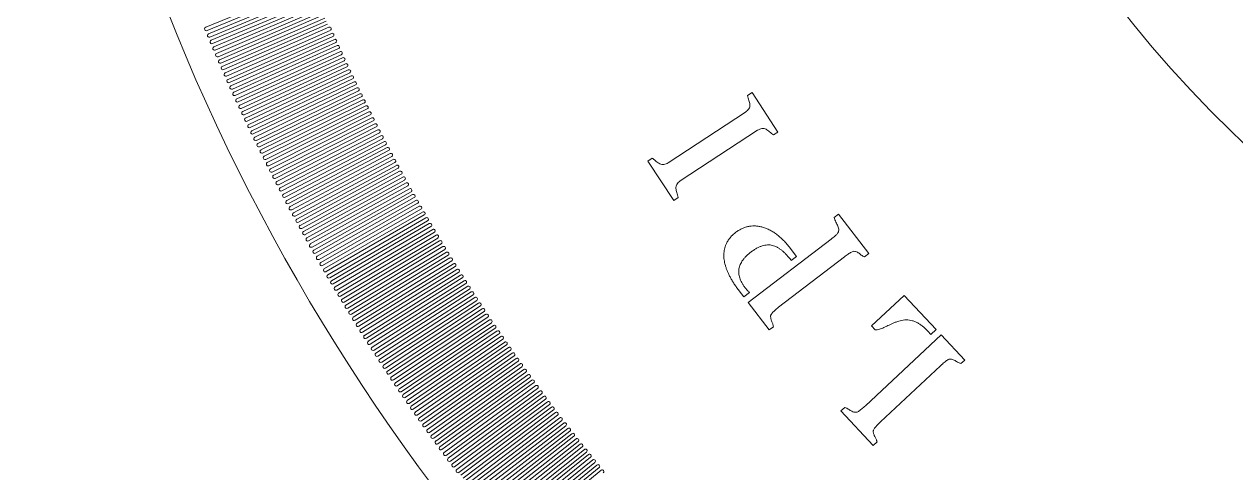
# Model space of a CAD drawing. Header units: millimetres. Extents: x -37.9 to 37.9, y -37.9 to 37.9.
# Drawn here: x -37.9 to -15.6, y -22.42 to -14.15 of the extents above; entities that cross this region are included whole.
import ezdxf

# ---------------------------------------------------------------- set-up
doc = ezdxf.new("R2010")
doc.units = ezdxf.units.MM

msp = doc.modelspace()

# ---------------------------------------------------------------- linework, layer by layer
at = {"color": 7, "linetype": 'Continuous', "lineweight": 15}
for p, q in [((-32.63, -13.416), (-34.56, -14.209)), ((-34.535, -14.27), (-32.607, -13.473)), ((-32.583, -13.53), (-34.51, -14.33)), ((-34.485, -14.39), (-32.56, -13.587)), ((-32.536, -13.643), (-34.46, -14.45)), ((-34.435, -14.51), (-32.512, -13.7)), ((-32.488, -13.757), (-34.41, -14.571)), ((-34.384, -14.631), (-32.464, -13.814)), ((-32.44, -13.87), (-34.359, -14.691)), ((-34.333, -14.751), (-32.416, -13.927)), ((-32.391, -13.983), (-34.307, -14.81)), ((-34.281, -14.87), (-32.367, -14.04)), ((-32.342, -14.096), (-34.255, -14.93)), ((-34.229, -14.99), (-32.318, -14.153)), ((-32.293, -14.209), (-34.203, -15.05)), ((-34.176, -15.109), (-32.268, -14.266)), ((-32.243, -14.322), (-34.15, -15.169)), ((-34.124, -15.228), (-32.218, -14.378)), ((-32.193, -14.434), (-34.097, -15.288)), ((-34.07, -15.347), (-32.168, -14.49)), ((-32.142, -14.547), (-34.043, -15.407)), ((-34.016, -15.466), (-32.117, -14.603)), ((-32.091, -14.659), (-33.989, -15.526)), ((-33.962, -15.585), (-32.066, -14.715)), ((-32.04, -14.771), (-33.935, -15.644)), ((-33.908, -15.703), (-32.014, -14.827)), ((-31.988, -14.882), (-33.88, -15.763)), ((-33.853, -15.822), (-31.962, -14.938)), ((-31.936, -14.994), (-33.825, -15.881)), ((-33.797, -15.94), (-31.91, -15.05)), ((-31.884, -15.105), (-33.769, -15.999)), ((-33.741, -16.058), (-31.857, -15.161)), ((-31.831, -15.217), (-33.713, -16.116)), ((-33.685, -16.175), (-31.804, -15.272)), ((-31.777, -15.328), (-33.657, -16.234)), ((-33.628, -16.293), (-31.751, -15.383)), ((-31.724, -15.438), (-33.6, -16.351)), ((-33.571, -16.41), (-31.697, -15.494)), ((-31.67, -15.549), (-33.543, -16.469)), ((-33.514, -16.527), (-31.642, -15.604)), ((-24.587, -15.465), (-24.507, -15.413)), ((-24.507, -15.413), (-24.03, -16.14)), ((-31.615, -15.659), (-33.485, -16.586)), ((-33.456, -16.644), (-31.588, -15.715)), ((-31.56, -15.77), (-33.427, -16.702)), ((-33.398, -16.761), (-31.533, -15.825)), ((-26.047, -16.705), (-24.627, -15.772)), ((-31.505, -15.88), (-33.368, -16.819)), ((-33.339, -16.877), (-31.477, -15.935)), ((-31.449, -15.99), (-33.309, -16.935)), ((-33.28, -16.993), (-31.421, -16.045)), ((-31.393, -16.099), (-33.25, -17.052)), ((-33.22, -17.11), (-31.365, -16.154)), ((-31.337, -16.209), (-33.19, -17.168)), ((-33.16, -17.225), (-31.309, -16.264)), ((-24.406, -16.108), (-25.826, -17.041)), ((-24.03, -16.14), (-24.109, -16.192)), ((-31.28, -16.318), (-33.13, -17.283)), ((-33.1, -17.341), (-31.252, -16.373)), ((-31.223, -16.427), (-33.07, -17.399)), ((-33.039, -17.456), (-31.194, -16.482)), ((-31.166, -16.536), (-33.009, -17.514)), ((-32.978, -17.572), (-31.137, -16.59)), ((-31.108, -16.645), (-32.947, -17.629)), ((-32.917, -17.687), (-31.079, -16.699)), ((-26.422, -16.675), (-26.343, -16.623)), ((-25.947, -17.399), (-26.422, -16.675)), ((-31.049, -16.753), (-32.886, -17.744)), ((-32.855, -17.802), (-31.02, -16.807)), ((-30.991, -16.862), (-32.824, -17.859)), ((-32.792, -17.916), (-30.961, -16.916)), ((-30.932, -16.97), (-32.761, -17.973)), ((-32.73, -18.03), (-30.902, -17.024)), ((-30.872, -17.078), (-32.698, -18.088)), ((-32.666, -18.145), (-30.842, -17.131)), ((-30.812, -17.185), (-32.635, -18.202)), ((-32.603, -18.258), (-30.782, -17.239)), ((-30.752, -17.293), (-32.571, -18.315)), ((-32.539, -18.372), (-30.722, -17.346)), ((-25.867, -17.347), (-25.947, -17.399)), ((-30.692, -17.4), (-32.507, -18.429)), ((-32.475, -18.486), (-30.661, -17.453)), ((-30.631, -17.507), (-32.442, -18.542)), ((-32.41, -18.599), (-30.6, -17.56)), ((-30.569, -17.614), (-32.377, -18.655)), ((-32.345, -18.712), (-30.539, -17.667)), ((-30.508, -17.72), (-32.312, -18.768)), ((-32.279, -18.825), (-30.477, -17.774)), ((-30.446, -17.827), (-32.246, -18.881)), ((-22.993, -17.711), (-22.917, -17.652)), ((-22.917, -17.652), (-22.359, -18.38)), ((-32.213, -18.937), (-30.415, -17.88)), ((-30.383, -17.933), (-32.18, -18.993)), ((-32.147, -19.05), (-30.352, -17.986)), ((-30.321, -18.039), (-32.114, -19.106)), ((-32.08, -19.162), (-30.289, -18.092)), ((-30.257, -18.145), (-32.047, -19.218)), ((-32.013, -19.274), (-30.226, -18.197)), ((-30.194, -18.25), (-31.98, -19.329)), ((-24.576, -19.283), (-23.051, -18.113)), ((-23.802, -18.281), (-23.687, -18.431)), ((-31.946, -19.385), (-30.162, -18.303)), ((-30.13, -18.355), (-31.912, -19.441)), ((-31.878, -19.497), (-30.098, -18.408)), ((-30.066, -18.46), (-31.844, -19.552)), ((-22.806, -18.437), (-24.021, -19.369)), ((-23.687, -18.431), (-23.784, -18.505)), ((-22.359, -18.38), (-22.435, -18.439)), ((-31.81, -19.608), (-30.033, -18.513)), ((-30.001, -18.565), (-31.775, -19.663)), ((-31.741, -19.719), (-29.969, -18.618)), ((-29.936, -18.67), (-31.707, -19.774)), ((-31.672, -19.829), (-29.903, -18.722)), ((-29.871, -18.774), (-31.637, -19.885)), ((-31.603, -19.94), (-29.838, -18.826)), ((-29.805, -18.878), (-31.568, -19.995)), ((-31.533, -20.05), (-29.772, -18.93)), ((-29.739, -18.982), (-31.498, -20.105)), ((-31.463, -20.16), (-29.706, -19.034)), ((-29.673, -19.086), (-31.427, -20.215)), ((-31.392, -20.27), (-29.639, -19.138)), ((-24.658, -19.176), (-24.744, -19.064)), ((-24.553, -19.096), (-24.658, -19.176)), ((-22.309, -19.711), (-21.708, -19.149)), ((-21.708, -19.149), (-21.118, -19.78)), ((-29.606, -19.189), (-31.357, -20.324)), ((-31.321, -20.379), (-29.572, -19.241)), ((-29.539, -19.293), (-31.286, -20.434)), ((-31.25, -20.488), (-29.505, -19.344)), ((-29.471, -19.396), (-31.214, -20.543)), ((-24.19, -19.785), (-24.576, -19.283)), ((-31.178, -20.597), (-29.437, -19.447)), ((-29.403, -19.498), (-31.142, -20.652)), ((-31.106, -20.706), (-29.369, -19.55)), ((-29.335, -19.601), (-31.07, -20.76)), ((-31.034, -20.814), (-29.301, -19.652)), ((-29.266, -19.703), (-30.997, -20.869)), ((-30.961, -20.923), (-29.232, -19.754)), ((-29.197, -19.805), (-30.924, -20.977)), ((-24.114, -19.727), (-24.19, -19.785)), ((-22.239, -19.786), (-22.309, -19.711)), ((-21.248, -19.834), (-21.285, -19.795)), ((-21.118, -19.78), (-21.216, -19.872)), ((-30.887, -21.031), (-29.163, -19.856)), ((-29.128, -19.907), (-30.851, -21.084)), ((-30.814, -21.138), (-29.093, -19.958)), ((-29.058, -20.009), (-30.777, -21.192)), ((-30.74, -21.246), (-29.023, -20.059)), ((-22.42, -21.183), (-21.025, -19.878)), ((-21.025, -19.878), (-20.593, -20.34)), ((-28.988, -20.11), (-30.703, -21.299)), ((-30.666, -21.353), (-28.953, -20.16)), ((-28.918, -20.211), (-30.628, -21.406)), ((-30.591, -21.46), (-28.883, -20.261)), ((-28.847, -20.312), (-30.553, -21.513)), ((-30.516, -21.566), (-28.812, -20.362)), ((-28.776, -20.412), (-30.478, -21.62)), ((-30.44, -21.673), (-28.74, -20.463)), ((-21.04, -20.447), (-22.141, -21.477)), ((-20.593, -20.34), (-20.663, -20.406)), ((-28.705, -20.513), (-30.402, -21.726)), ((-30.364, -21.779), (-28.669, -20.563)), ((-28.633, -20.613), (-30.326, -21.832)), ((-30.288, -21.885), (-28.597, -20.663)), ((-28.561, -20.713), (-30.25, -21.938)), ((-30.212, -21.99), (-28.525, -20.762)), ((-28.488, -20.812), (-30.173, -22.043)), ((-30.135, -22.096), (-28.452, -20.862)), ((-28.416, -20.911), (-30.096, -22.148)), ((-30.057, -22.201), (-28.379, -20.961)), ((-28.342, -21.011), (-30.019, -22.253)), ((-29.98, -22.306), (-28.306, -21.06)), ((-28.269, -21.109), (-29.941, -22.358)), ((-29.902, -22.41), (-28.232, -21.159)), ((-28.195, -21.208), (-29.863, -22.462)), ((-29.823, -22.514), (-28.158, -21.257)), ((-28.121, -21.306), (-29.784, -22.566)), ((-29.745, -22.618), (-28.084, -21.355)), ((-22.871, -21.279), (-22.801, -21.213)), ((-22.276, -21.915), (-22.871, -21.279)), ((-28.046, -21.404), (-29.705, -22.67)), ((-29.665, -22.722), (-28.009, -21.453)), ((-27.971, -21.502), (-29.626, -22.774)), ((-29.586, -22.825), (-27.934, -21.551)), ((-27.896, -21.6), (-29.546, -22.877)), ((-29.506, -22.928), (-27.858, -21.648)), ((-27.821, -21.697), (-29.466, -22.98)), ((-29.426, -23.031), (-27.783, -21.745)), ((-27.745, -21.794), (-29.386, -23.083)), ((-29.345, -23.134), (-27.707, -21.842)), ((-22.206, -21.849), (-22.276, -21.915)), ((-27.668, -21.89), (-29.305, -23.185)), ((-29.264, -23.236), (-27.63, -21.939)), ((-27.592, -21.987), (-29.224, -23.287)), ((-29.183, -23.338), (-27.553, -22.035)), ((-27.515, -22.083), (-29.142, -23.389)), ((-29.101, -23.44), (-27.476, -22.131)), ((-27.438, -22.179), (-29.06, -23.491)), ((-29.019, -23.541), (-27.399, -22.227)), ((-27.36, -22.275), (-28.978, -23.592)), ((-28.937, -23.643), (-27.321, -22.322)), ((-27.282, -22.37), (-28.896, -23.693))]:
    msp.add_line(p, q, dxfattribs=at)
msp.add_circle((0, 0), 37.9, dxfattribs=at)
for centre, radius, start, end in [((0, 0), 22.5, 272.5473, 267.4527), ((-34.548, -14.24), 0.0326, 112.35, 292.45), ((-32.28, -14.237), 0.0308, 293.85, 113.75), ((-34.498, -14.36), 0.0326, 112.55, 292.65), ((-34.448, -14.48), 0.0326, 112.75, 292.85), ((-32.231, -14.35), 0.0308, 294.05, 113.95), ((-32.18, -14.462), 0.0308, 294.25, 114.15), ((-34.397, -14.601), 0.0326, 112.95, 293.05), ((-34.346, -14.721), 0.0326, 113.15, 293.25), ((-32.13, -14.575), 0.0308, 294.45, 114.35), ((-32.079, -14.687), 0.0308, 294.65, 114.55), ((-34.294, -14.84), 0.0326, 113.35, 293.45), ((-34.242, -14.96), 0.0326, 113.55, 293.65), ((-32.027, -14.799), 0.0308, 294.85, 114.75), ((-31.975, -14.91), 0.0308, 295.05, 114.95), ((-34.19, -15.079), 0.0326, 113.75, 293.85), ((-31.923, -15.022), 0.0308, 295.25, 115.15), ((-31.87, -15.133), 0.0308, 295.45, 115.35), ((-34.137, -15.199), 0.0326, 113.95, 294.05), ((-34.084, -15.318), 0.0326, 114.15, 294.25), ((-31.817, -15.244), 0.0308, 295.65, 115.55), ((-31.764, -15.355), 0.0308, 295.85, 115.75), ((-34.03, -15.437), 0.0326, 114.35, 294.45), ((-33.976, -15.555), 0.0326, 114.55, 294.65), ((-31.71, -15.466), 0.0308, 296.05, 115.95), ((-31.656, -15.577), 0.0308, 296.25, 116.15), ((-33.921, -15.674), 0.0326, 114.75, 294.85), ((-33.866, -15.792), 0.0326, 114.95, 295.05), ((-31.601, -15.687), 0.0308, 296.45, 116.35), ((-31.546, -15.797), 0.0308, 296.65, 116.55), ((-33.811, -15.91), 0.0326, 115.15, 295.25), ((-33.755, -16.028), 0.0326, 115.35, 295.45), ((-31.491, -15.907), 0.0308, 296.85, 116.75), ((-31.435, -16.017), 0.0308, 297.05, 116.95), ((-33.699, -16.146), 0.0326, 115.55, 295.65), ((-33.643, -16.263), 0.0326, 115.75, 295.85), ((-31.379, -16.127), 0.0308, 297.25, 117.15), ((-31.323, -16.236), 0.0308, 297.45, 117.35), ((-33.586, -16.381), 0.0326, 115.95, 296.05), ((-33.528, -16.498), 0.0326, 116.15, 296.25), ((-31.266, -16.345), 0.0308, 297.65, 117.55), ((-31.209, -16.454), 0.0308, 297.85, 117.75), ((-33.47, -16.615), 0.0326, 116.35, 296.45), ((-33.412, -16.732), 0.0326, 116.55, 296.65), ((-31.151, -16.563), 0.0308, 298.05, 117.95), ((-31.093, -16.672), 0.0308, 298.25, 118.15), ((-33.354, -16.848), 0.0326, 116.75, 296.85), ((-33.295, -16.964), 0.0326, 116.95, 297.05), ((-31.035, -16.78), 0.0308, 298.45, 118.35), ((-30.976, -16.889), 0.0308, 298.65, 118.55), ((-33.235, -17.081), 0.0326, 117.15, 297.25), ((-33.175, -17.196), 0.0326, 117.35, 297.45), ((-30.917, -16.997), 0.0308, 298.85, 118.75), ((-30.857, -17.104), 0.0308, 299.05, 118.95), ((-33.115, -17.312), 0.0326, 117.55, 297.65), ((-30.797, -17.212), 0.0308, 299.25, 119.15), ((-30.737, -17.319), 0.0308, 299.45, 119.35), ((-33.054, -17.428), 0.0326, 117.75, 297.85), ((-32.993, -17.543), 0.0326, 117.95, 298.05), ((-30.676, -17.427), 0.0308, 299.65, 119.55), ((-30.615, -17.534), 0.0308, 299.85, 119.75), ((-30.554, -17.64), 0.0308, 300.05, 119.95), ((-32.932, -17.658), 0.0326, 118.15, 298.25), ((-32.87, -17.773), 0.0326, 118.35, 298.45), ((-30.492, -17.747), 0.0308, 300.25, 120.15), ((-30.43, -17.853), 0.0308, 300.45, 120.35), ((-32.808, -17.887), 0.0326, 118.55, 298.65), ((-32.745, -18.002), 0.0326, 118.75, 298.85), ((-30.368, -17.959), 0.0308, 300.65, 120.55), ((-30.305, -18.065), 0.0308, 300.85, 120.75), ((-32.682, -18.116), 0.0326, 118.95, 299.05), ((-32.619, -18.23), 0.0326, 119.15, 299.25), ((-30.242, -18.171), 0.0308, 301.05, 120.95), ((-30.178, -18.276), 0.0308, 301.25, 121.15), ((-32.555, -18.344), 0.0326, 119.35, 299.45), ((-32.491, -18.457), 0.0326, 119.55, 299.65), ((-30.114, -18.382), 0.0308, 301.45, 121.35), ((-30.05, -18.487), 0.0308, 301.65, 121.55), ((-32.426, -18.571), 0.0326, 119.75, 299.85), ((-32.361, -18.684), 0.0326, 119.95, 300.05), ((-29.985, -18.591), 0.0308, 301.85, 121.75), ((-29.92, -18.696), 0.0308, 302.05, 121.95), ((-32.296, -18.797), 0.0326, 120.15, 300.25), ((-32.23, -18.909), 0.0326, 120.35, 300.45), ((-29.854, -18.8), 0.0308, 302.25, 122.15), ((-29.789, -18.904), 0.0308, 302.45, 122.35), ((-32.164, -19.022), 0.0326, 120.55, 300.65), ((-32.097, -19.134), 0.0326, 120.75, 300.85), ((-29.722, -19.008), 0.0308, 302.65, 122.55), ((-29.656, -19.112), 0.0308, 302.85, 122.75), ((-32.03, -19.246), 0.0326, 120.95, 301.05), ((-31.963, -19.357), 0.0326, 121.15, 301.25), ((-29.589, -19.215), 0.0308, 303.05, 122.95), ((-29.522, -19.318), 0.0308, 303.25, 123.15), ((-29.454, -19.421), 0.0308, 303.45, 123.35), ((-31.895, -19.469), 0.0326, 121.35, 301.45), ((-31.827, -19.58), 0.0326, 121.55, 301.65), ((-29.386, -19.524), 0.0308, 303.65, 123.55), ((-29.318, -19.627), 0.0308, 303.85, 123.75), ((-31.758, -19.691), 0.0326, 121.75, 301.85), ((-31.689, -19.802), 0.0326, 121.95, 302.05), ((-29.249, -19.729), 0.0308, 304.05, 123.95), ((-29.18, -19.831), 0.0308, 304.25, 124.15), ((-31.62, -19.912), 0.0326, 122.15, 302.25), ((-31.55, -20.022), 0.0326, 122.35, 302.45), ((-29.111, -19.932), 0.0308, 304.45, 124.35), ((-29.041, -20.034), 0.0308, 304.65, 124.55), ((-31.48, -20.132), 0.0326, 122.55, 302.65), ((-31.41, -20.242), 0.0326, 122.75, 302.85), ((-28.971, -20.135), 0.0308, 304.85, 124.75), ((-28.9, -20.236), 0.0308, 305.05, 124.95), ((-31.339, -20.352), 0.0326, 122.95, 303.05), ((-31.268, -20.461), 0.0326, 123.15, 303.25), ((-28.83, -20.337), 0.0308, 305.25, 125.15), ((-28.758, -20.437), 0.0308, 305.45, 125.35), ((-28.687, -20.538), 0.0308, 305.65, 125.55), ((-31.196, -20.57), 0.0326, 123.35, 303.45), ((-31.124, -20.679), 0.0326, 123.55, 303.65), ((-28.615, -20.638), 0.0308, 305.85, 125.75), ((-28.543, -20.738), 0.0308, 306.05, 125.95), ((-31.052, -20.787), 0.0326, 123.75, 303.85), ((-30.979, -20.896), 0.0326, 123.95, 304.05), ((-28.47, -20.837), 0.0308, 306.25, 126.15), ((-28.397, -20.936), 0.0308, 306.45, 126.35), ((-30.906, -21.004), 0.0326, 124.15, 304.25), ((-30.832, -21.111), 0.0326, 124.35, 304.45), ((-28.324, -21.035), 0.0308, 306.65, 126.55), ((-28.25, -21.134), 0.0308, 306.85, 126.75), ((-30.758, -21.219), 0.0326, 124.55, 304.65), ((-30.684, -21.326), 0.0326, 124.75, 304.85), ((-28.176, -21.233), 0.0308, 307.05, 126.95), ((-28.102, -21.331), 0.0308, 307.25, 127.15), ((-28.028, -21.429), 0.0308, 307.45, 127.35), ((-30.61, -21.433), 0.0326, 124.95, 305.05), ((-30.535, -21.54), 0.0326, 125.15, 305.25), ((-30.459, -21.646), 0.0326, 125.35, 305.45), ((-27.953, -21.526), 0.0308, 307.65, 127.55), ((-27.877, -21.624), 0.0308, 307.85, 127.75), ((-30.383, -21.752), 0.0326, 125.55, 305.65), ((-30.307, -21.858), 0.0326, 125.75, 305.85), ((-27.802, -21.721), 0.0308, 308.05, 127.95), ((-27.726, -21.818), 0.0308, 308.25, 128.15), ((-30.231, -21.964), 0.0326, 125.95, 306.05), ((-30.154, -22.069), 0.0326, 126.15, 306.25), ((-27.649, -21.915), 0.0308, 308.45, 128.35), ((-27.573, -22.011), 0.0308, 308.65, 128.55), ((-30.077, -22.175), 0.0326, 126.35, 306.45), ((-29.999, -22.279), 0.0326, 126.55, 306.65), ((-27.496, -22.107), 0.0308, 308.85, 128.75), ((-27.418, -22.203), 0.0308, 309.05, 128.95), ((-27.341, -22.298), 0.0308, 309.25, 129.15), ((-29.921, -22.384), 0.0326, 126.75, 306.85), ((-27.263, -22.394), 0.0308, 309.45, 129.35)]:
    msp.add_arc(centre, radius, start, end, dxfattribs=at)
for points, knots in [([(-24.546, -15.636), (-24.548, -15.623), (-24.551, -15.597), (-24.564, -15.557), (-24.577, -15.513), (-24.583, -15.482), (-24.587, -15.465)], [0, 0, 0, 0, 0.218645, 0.454314, 0.7132785, 1, 1, 1, 1]), ([(-24.627, -15.772), (-24.614, -15.762), (-24.59, -15.745), (-24.563, -15.711), (-24.547, -15.674), (-24.546, -15.649), (-24.546, -15.636)], [0, 0, 0, 0, 0.287205, 0.537496, 0.768757, 1, 1, 1, 1]), ([(-24.249, -16.089), (-24.261, -16.084), (-24.285, -16.073), (-24.325, -16.073), (-24.367, -16.084), (-24.393, -16.1), (-24.406, -16.108)], [0, 0, 0, 0, 0.232246, 0.462682, 0.712722, 1, 1, 1, 1]), ([(-24.109, -16.192), (-24.123, -16.183), (-24.148, -16.165), (-24.183, -16.136), (-24.215, -16.109), (-24.238, -16.095), (-24.249, -16.089)], [0, 0, 0, 0, 0.278393, 0.538801, 0.775946, 1, 1, 1, 1]), ([(-26.343, -16.623), (-26.329, -16.632), (-26.304, -16.65), (-26.27, -16.68), (-26.238, -16.706), (-26.215, -16.719), (-26.204, -16.725)], [0, 0, 0, 0, 0.284861, 0.545544, 0.785344, 1, 1, 1, 1]), ([(-26.204, -16.725), (-26.192, -16.73), (-26.169, -16.74), (-26.128, -16.739), (-26.087, -16.728), (-26.061, -16.713), (-26.047, -16.705)], [0, 0, 0, 0, 0.232199, 0.460588, 0.711603, 1, 1, 1, 1]), ([(-25.826, -17.041), (-25.839, -17.05), (-25.864, -17.068), (-25.891, -17.101), (-25.907, -17.139), (-25.907, -17.165), (-25.907, -17.178)], [0, 0, 0, 0, 0.285932, 0.535115, 0.76692, 1, 1, 1, 1]), ([(-25.907, -17.178), (-25.905, -17.191), (-25.902, -17.217), (-25.89, -17.257), (-25.876, -17.3), (-25.87, -17.331), (-25.867, -17.347)], [0, 0, 0, 0, 0.220636, 0.461112, 0.720561, 1, 1, 1, 1]), ([(-23.051, -18.113), (-23.038, -18.102), (-23.013, -18.083), (-22.98, -18.056), (-22.955, -18.033), (-22.933, -18.011), (-22.915, -17.983), (-22.909, -17.947), (-22.914, -17.911), (-22.927, -17.875), (-22.944, -17.837), (-22.963, -17.797), (-22.982, -17.755), (-22.989, -17.726), (-22.993, -17.711)], [0, 0, 0, 0, 0.108979, 0.198322, 0.268899, 0.320183, 0.398754, 0.469453, 0.544514, 0.624764, 0.712688, 0.806369, 0.902491, 1, 1, 1, 1]), ([(-24.984, -18.208), (-24.974, -18.187), (-24.955, -18.147), (-24.917, -18.092), (-24.871, -18.041), (-24.818, -17.995), (-24.761, -17.955), (-24.702, -17.922), (-24.642, -17.897), (-24.581, -17.88), (-24.52, -17.87), (-24.457, -17.868), (-24.393, -17.873), (-24.351, -17.883), (-24.329, -17.888)], [0, 0, 0, 0, 0.084087, 0.168368, 0.254252, 0.344118, 0.433459, 0.518999, 0.600322, 0.679219, 0.757198, 0.836105, 0.916497, 1, 1, 1, 1]), ([(-24.329, -17.888), (-24.306, -17.894), (-24.259, -17.908), (-24.19, -17.938), (-24.122, -17.976), (-24.056, -18.022), (-23.991, -18.075), (-23.926, -18.136), (-23.862, -18.205), (-23.822, -18.256), (-23.802, -18.281)], [0, 0, 0, 0, 0.108602, 0.220094, 0.334733, 0.455167, 0.58074, 0.713324, 0.852532, 1, 1, 1, 1]), ([(-24.744, -19.064), (-24.76, -19.043), (-24.79, -19.002), (-24.832, -18.941), (-24.87, -18.881), (-24.904, -18.822), (-24.934, -18.764), (-24.959, -18.707), (-24.981, -18.652), (-24.998, -18.598), (-25.011, -18.545), (-25.02, -18.493), (-25.025, -18.442), (-25.025, -18.393), (-25.021, -18.345), (-25.013, -18.298), (-25.001, -18.252), (-24.989, -18.222), (-24.984, -18.208)], [0, 0, 0, 0, 0.083509, 0.163482, 0.24005, 0.312466, 0.382465, 0.449064, 0.512458, 0.573517, 0.631832, 0.688203, 0.742507, 0.795537, 0.847186, 0.89831, 0.949019, 1, 1, 1, 1]), ([(-24.13, -18.228), (-24.145, -18.225), (-24.176, -18.219), (-24.223, -18.218), (-24.271, -18.224), (-24.321, -18.236), (-24.371, -18.256), (-24.423, -18.281), (-24.476, -18.314), (-24.51, -18.339), (-24.528, -18.352)], [0, 0, 0, 0, 0.10719, 0.216252, 0.328315, 0.445164, 0.570182, 0.703551, 0.846858, 1, 1, 1, 1]), ([(-23.784, -18.505), (-23.799, -18.487), (-23.827, -18.45), (-23.872, -18.401), (-23.915, -18.356), (-23.959, -18.319), (-24.002, -18.287), (-24.045, -18.261), (-24.087, -18.241), (-24.116, -18.232), (-24.13, -18.228)], [0, 0, 0, 0, 0.1581471, 0.3065502, 0.4434404, 0.5709282, 0.688787, 0.7995183, 0.9027841, 1, 1, 1, 1]), ([(-24.528, -18.352), (-24.543, -18.364), (-24.573, -18.388), (-24.613, -18.425), (-24.648, -18.463), (-24.679, -18.501), (-24.703, -18.54), (-24.723, -18.58), (-24.739, -18.62), (-24.747, -18.661), (-24.753, -18.701), (-24.751, -18.743), (-24.746, -18.785), (-24.734, -18.828), (-24.718, -18.871), (-24.697, -18.914), (-24.67, -18.958), (-24.649, -18.986), (-24.638, -19.001)], [0, 0, 0, 0, 0.077198, 0.150024, 0.218362, 0.283055, 0.343866, 0.402111, 0.458401, 0.513115, 0.56749, 0.622142, 0.677938, 0.736338, 0.796867, 0.860513, 0.928066, 1, 1, 1, 1]), ([(-22.552, -18.364), (-22.562, -18.357), (-22.582, -18.345), (-22.616, -18.336), (-22.649, -18.337), (-22.69, -18.356), (-22.743, -18.39), (-22.784, -18.421), (-22.806, -18.437)], [0, 0, 0, 0, 0.131374, 0.244342, 0.352196, 0.464542, 0.713861, 1, 1, 1, 1]), ([(-22.435, -18.439), (-22.446, -18.435), (-22.467, -18.426), (-22.496, -18.406), (-22.522, -18.384), (-22.542, -18.371), (-22.552, -18.364)], [0, 0, 0, 0, 0.244401, 0.493418, 0.749051, 1, 1, 1, 1]), ([(-24.638, -19.001), (-24.624, -19.018), (-24.598, -19.052), (-24.568, -19.082), (-24.553, -19.096)], [0, 0, 0, 0, 0.53178, 1, 1, 1, 1]), ([(-24.021, -19.369), (-24.032, -19.378), (-24.053, -19.394), (-24.082, -19.419), (-24.107, -19.442), (-24.127, -19.463), (-24.144, -19.483), (-24.155, -19.501), (-24.163, -19.517), (-24.164, -19.528), (-24.165, -19.533)], [0, 0, 0, 0, 0.191947, 0.363141, 0.515726, 0.64688, 0.760361, 0.854296, 0.934423, 1, 1, 1, 1]), ([(-24.165, -19.533), (-24.164, -19.54), (-24.164, -19.556), (-24.159, -19.58), (-24.152, -19.607), (-24.142, -19.634), (-24.13, -19.66), (-24.123, -19.685), (-24.116, -19.707), (-24.115, -19.721), (-24.114, -19.727)], [0, 0, 0, 0, 0.111774, 0.234823, 0.370276, 0.51989, 0.665932, 0.79592, 0.906577, 1, 1, 1, 1]), ([(-21.726, -19.605), (-21.743, -19.608), (-21.778, -19.615), (-21.831, -19.63), (-21.884, -19.649), (-21.935, -19.673), (-21.982, -19.696), (-22.022, -19.715), (-22.054, -19.73), (-22.073, -19.739), (-22.081, -19.743)], [0, 0, 0, 0, 0.139365, 0.281393, 0.428089, 0.579527, 0.720222, 0.838498, 0.931023, 1, 1, 1, 1]), ([(-21.285, -19.795), (-21.302, -19.777), (-21.336, -19.743), (-21.389, -19.699), (-21.443, -19.664), (-21.498, -19.635), (-21.554, -19.615), (-21.611, -19.603), (-21.668, -19.599), (-21.706, -19.603), (-21.726, -19.605)], [0, 0, 0, 0, 0.147351, 0.285186, 0.414897, 0.53687, 0.655017, 0.769908, 0.884441, 1, 1, 1, 1]), ([(-22.081, -19.743), (-22.095, -19.748), (-22.122, -19.76), (-22.162, -19.772), (-22.201, -19.782), (-22.227, -19.785), (-22.239, -19.786)], [0, 0, 0, 0, 0.272861, 0.528715, 0.770798, 1, 1, 1, 1]), ([(-21.216, -19.872), (-21.221, -19.866), (-21.231, -19.852), (-21.243, -19.84), (-21.248, -19.834)], [0, 0, 0, 0, 0.491129, 1, 1, 1, 1]), ([(-20.91, -20.341), (-20.92, -20.347), (-20.941, -20.361), (-20.972, -20.386), (-21.005, -20.415), (-21.028, -20.436), (-21.04, -20.447)], [0, 0, 0, 0, 0.20968, 0.446214, 0.710164, 1, 1, 1, 1]), ([(-20.786, -20.343), (-20.797, -20.337), (-20.818, -20.327), (-20.851, -20.321), (-20.883, -20.325), (-20.901, -20.335), (-20.91, -20.341)], [0, 0, 0, 0, 0.282993, 0.531008, 0.759857, 1, 1, 1, 1]), ([(-20.663, -20.406), (-20.675, -20.402), (-20.697, -20.396), (-20.727, -20.378), (-20.756, -20.359), (-20.776, -20.348), (-20.786, -20.343)], [0, 0, 0, 0, 0.252713, 0.505047, 0.758423, 1, 1, 1, 1]), ([(-22.801, -21.213), (-22.788, -21.217), (-22.764, -21.226), (-22.731, -21.247), (-22.7, -21.267), (-22.678, -21.278), (-22.668, -21.284)], [0, 0, 0, 0, 0.263701, 0.521422, 0.768261, 1, 1, 1, 1]), ([(-22.668, -21.284), (-22.656, -21.289), (-22.635, -21.299), (-22.602, -21.304), (-22.572, -21.301), (-22.555, -21.291), (-22.546, -21.286)], [0, 0, 0, 0, 0.293973, 0.5438, 0.774049, 1, 1, 1, 1]), ([(-22.546, -21.286), (-22.537, -21.279), (-22.516, -21.265), (-22.486, -21.241), (-22.454, -21.214), (-22.431, -21.194), (-22.42, -21.183)], [0, 0, 0, 0, 0.215773, 0.450911, 0.714224, 1, 1, 1, 1]), ([(-22.141, -21.477), (-22.152, -21.487), (-22.173, -21.507), (-22.2, -21.536), (-22.224, -21.562), (-22.243, -21.586), (-22.258, -21.608), (-22.268, -21.628), (-22.275, -21.645), (-22.275, -21.656), (-22.276, -21.661)], [0, 0, 0, 0, 0.194242, 0.366557, 0.518659, 0.652494, 0.76417, 0.859289, 0.93569, 1, 1, 1, 1]), ([(-22.276, -21.661), (-22.275, -21.668), (-22.273, -21.684), (-22.266, -21.708), (-22.256, -21.734), (-22.242, -21.759), (-22.229, -21.785), (-22.218, -21.808), (-22.21, -21.829), (-22.207, -21.843), (-22.206, -21.849)], [0, 0, 0, 0, 0.112933, 0.236335, 0.371823, 0.520623, 0.665187, 0.793832, 0.904313, 1, 1, 1, 1])]:
    msp.add_open_spline(points, degree=3, knots=knots, dxfattribs=at)

doc.saveas('drawing.dxf')
